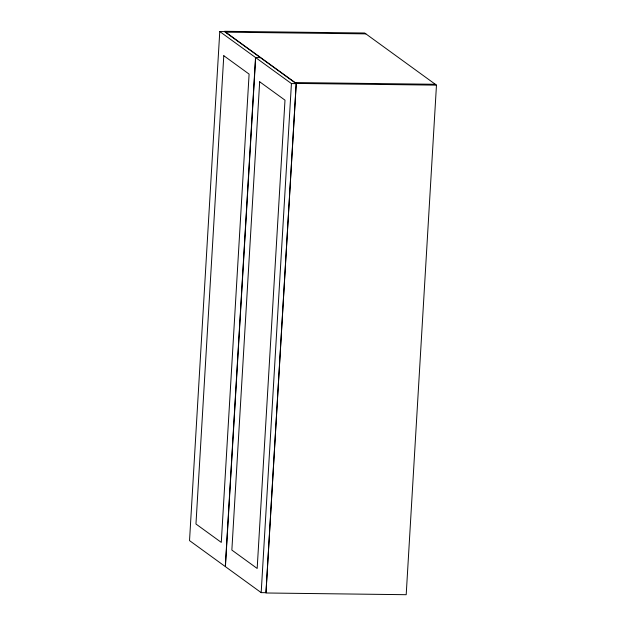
<?xml version="1.0" encoding="UTF-8"?>
<svg xmlns="http://www.w3.org/2000/svg" width="626" height="626" viewBox="0 0 626 626"><rect width="100%" height="100%" fill="white"/><g stroke="black" fill="none" stroke-linecap="round" stroke-linejoin="round"><path stroke-width="0.94" d="M219.773 31.543L189.529 540.606L225.29 566.569L255.533 57.514L219.773 31.543L224.531 31.605L260.291 57.569M261.183 592.626L291.426 83.571L255.666 57.608L225.423 566.663L261.183 592.626L265.94 592.689L296.184 83.626L260.424 57.662L255.533 57.514M296.262 83.422L265.987 592.986L406.196 594.7L436.471 85.136L364.684 33.014L224.484 31.3L296.262 83.422L436.471 85.136M225.657 32.153L365.858 33.867M295.089 82.569L435.297 84.283M291.426 83.571L296.184 83.626M223.787 55.714L195.961 524.009L221.283 542.398L249.101 74.103L223.787 55.714M259.673 81.779L231.855 550.074L257.176 568.455L284.994 100.16L259.673 81.779"/></g></svg>
